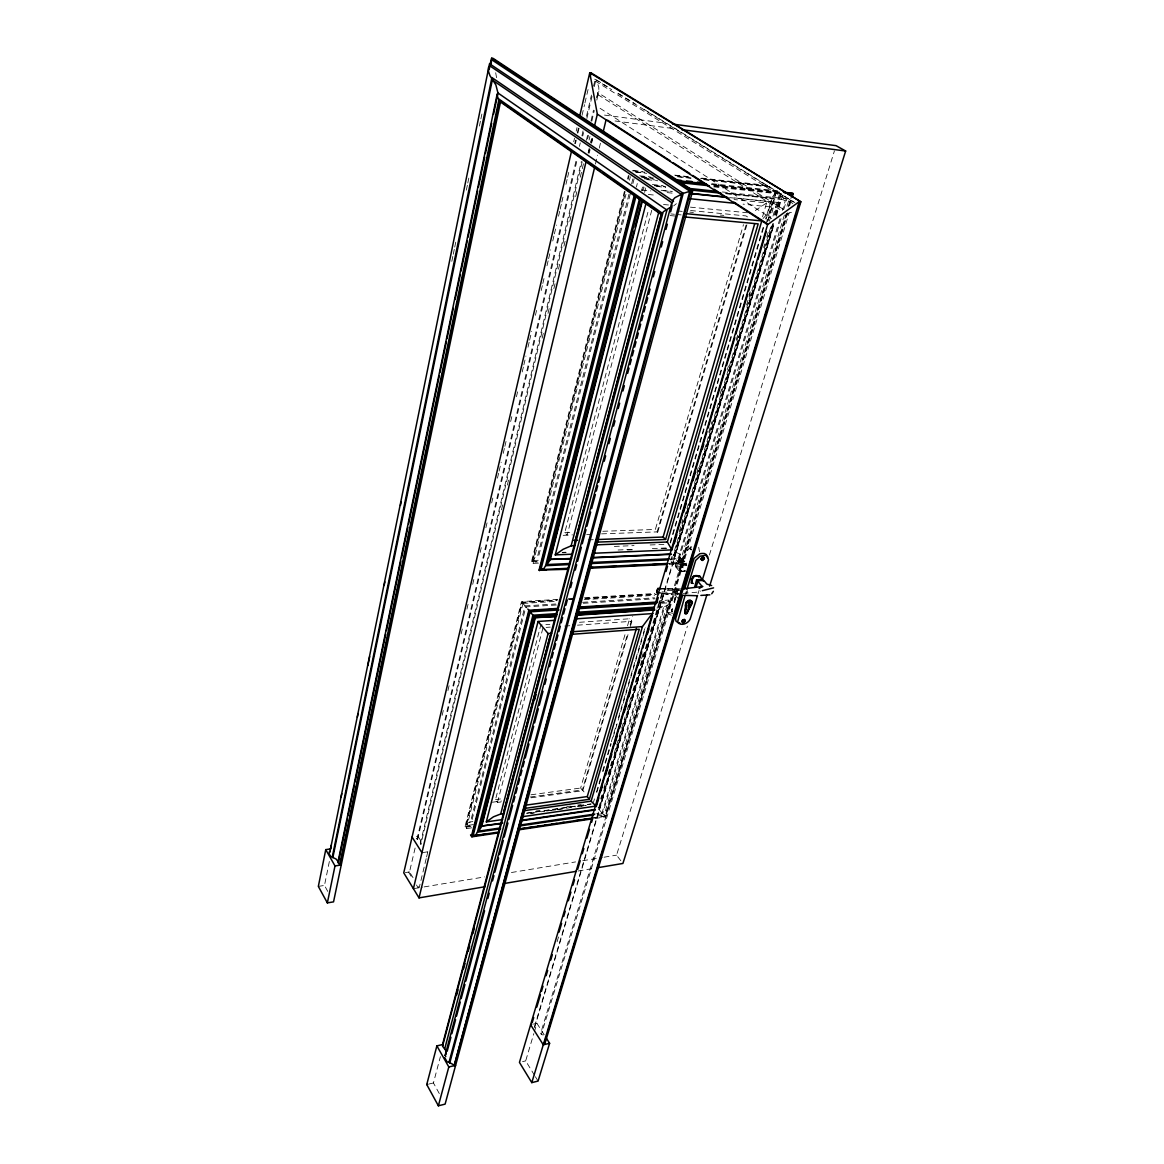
<?xml version="1.0" encoding="UTF-8"?>
<svg xmlns="http://www.w3.org/2000/svg" width="1164" height="1164" viewBox="0 0 1164 1164"><rect width="100%" height="100%" fill="white"/><g stroke="black" fill="none" stroke-linecap="round" stroke-linejoin="round"><path stroke-width="0.75" stroke-dasharray="5 3.75" d="M675.731 567.028C674.582 561.877 679.892 558.036 684.228 561.019L682.541 567.421L676.197 567.668L676.153 563.652L677.448 560.83L683.544 560.553M685.29 570.986L682.642 571.655L680.78 570.375L680.722 567.799M680.707 568.847L682.38 565.093L685.843 564.409L686.876 565.384L685.843 564.409M684.869 570.389L682.482 571.524L680.431 569.633L682.642 571.655L680.431 569.633L680.78 570.375M677.288 561.063L678.452 561.921L676.939 568.483L679.645 571.335L683.574 571.393M713.59 186.822L774.904 193.442L771.819 197.967L765.65 218.861M679.194 570.884L681.333 564.729L685.96 563.522M699.477 551.751L698.72 547.269M327.768 891.406L324.48 885.426L329.47 860.953M451.821 261.347L452.912 256.007M453.276 254.232L454.367 248.892M454.731 247.103L455.822 241.763M466.357 190.154L467.448 184.814M467.797 183.024L468.888 177.685M479.423 126.076L480.514 120.736M480.877 118.946L481.969 113.606M684.228 561.019L684.316 562.008M573.721 141.732L574.55 138.196M576.195 131.125L577.009 127.589M574.769 143.681L575.583 140.146M577.228 133.074L578.464 127.778M442.16 715.336L443.397 710.025M447.936 690.558L449.173 685.247M461.148 633.914L462.384 628.604M466.924 609.136L468.161 603.825M472.7 584.357L473.937 579.046M480.121 552.493L481.358 547.182M485.897 527.714L487.134 522.403M491.674 502.935L492.91 497.625M497.45 478.157L498.687 472.846M499.109 471.071L501.175 462.224M503.226 453.378L504.463 448.067M504.885 446.292L506.122 440.981M510.661 421.514L511.898 416.203M516.438 396.735L517.674 391.424M522.214 371.956L523.451 366.645M523.858 364.87L525.924 356.024M527.99 347.178L529.227 341.867M529.635 340.092L531.701 331.245M535.411 315.313L536.662 310.002M541.202 290.534L542.439 285.224M542.846 283.449L544.49 276.377M546.978 265.756L548.215 260.445M548.622 258.67L550.688 249.823M552.755 240.977L553.991 235.666M554.399 233.891L556.465 225.045M558.531 216.198L559.768 210.888M560.175 209.113L561.412 203.802M561.834 202.027L563.478 194.955M565.951 184.334L567.188 179.023M567.61 177.248L569.254 170.177M575.438 143.623L576.267 140.087M577.926 133.002L579.163 127.691M582.044 115.294L584.517 104.673M584.939 102.912L588.242 88.755M767.6 221.844L776.635 191.071L777.901 189.674M582.16 161.811L420.844 844.569L420.786 841.31L417.105 838.662L576.515 158.799M579.425 146.417L580.254 142.866M581.913 135.781L583.149 130.47M586.481 116.313L591.457 95.07M593.538 86.209L595.197 79.137L607.477 86.733M413.031 877.671L409.51 871.938L415.49 846.403M417.09 839.593L417.891 836.189L414.835 836.64M417.614 839.462L577.329 159.017M582.728 136.043L583.557 132.507M586.874 118.379L592.272 95.39M594.338 86.558L595.59 81.262L594.207 78.759M420.291 843.696L581.36 161.403M586.467 140.277L587.631 134.893M591.05 120.838L593.465 110.144M596.39 97.776L598.893 91.039L598.791 87.169L597.438 83.124L595.59 81.262L793.193 203.758M587.616 138.967L588.431 135.271M591.792 121.289L594.28 110.507M596.812 100.075L598.893 91.039M501.495 509.803L502.746 504.507M507.358 485.039L508.624 479.728M542.148 338.171L543.399 332.86M548.011 313.407L549.277 308.096M553.875 288.628L555.141 283.318M558.487 269.16L560.16 262.089M563.943 246.157L565.195 240.861M569.807 221.393L571.058 216.082M575.671 196.614L576.937 191.318M580.283 177.161L583.63 163.004M589.086 140L589.93 136.464M588.096 153.037L590.206 144.176M590.614 142.43L591.472 138.88M588.475 153.008L589.304 149.458M590.992 142.386L591.836 138.851M591.239 143.332L592.491 138.036M589.26 153.153L590.09 149.618M591.778 142.546L592.622 139.025M426.184 858.639L419.215 887.725L417.44 884.844M426.591 856.937L427.814 851.801L426.009 848.963M595.444 164.022L597.568 155.176M599.271 148.104L600.537 142.794M471.696 827.822L466.357 828.608L465.018 826.615L521.487 601.599L557.483 599.416M538.481 563.114L533.097 563.361L531.526 561.586L624.442 191.289M627.542 178.95L628.414 175.415M625.097 191.638L532.05 562.183L537.492 561.936M628.196 179.343L629.069 175.837M473.384 824.592L466.197 825.64L522.243 602.53L556.407 600.435M538.248 560.291L532.806 560.524L625.228 192.671M466.357 828.608L523.014 603.418L521.487 601.599M533.097 563.361L625.941 194.301M629.477 180.245L630.364 176.724M522.243 602.53L525.037 605.906L470.474 822.046L467.739 822.963L466.197 825.64M628.967 194.315L537.477 556.639L534.436 557.803L532.806 560.524M631.63 183.752L632.954 178.485M556.377 604.989L525.866 606.91L471.74 820.984L472.773 821.013M630.233 194.112L538.859 555.49L540.023 555.417M632.91 183.534L634.249 178.238M636.417 187.026L637.305 183.519M641.597 190.605L642.499 187.084M642.746 190.75L643.794 186.851M644.609 192.395L645.511 188.874L644.769 187.462M501.044 801.938L497.494 802.433L495.5 799.624L540.809 625.01L549.874 624.384M651.738 210.248L567.13 535.091L564.787 532.603L648.479 210.029M497.494 802.433L543.021 627.629L550.281 627.105M439.279 1093.549L433.445 1082.957L440.385 1056.636M531.235 797.791L582.742 790.72L580.647 788.028L625.534 632.736M627.542 625.752L629.564 618.768L577.038 622.464M746.881 224.798L657.82 531.861L655.376 529.46L743.476 224.623M584.037 791.869L582.364 789.905L627.687 633.507M630.204 624.806L632.721 616.12M746.022 225.176L657.107 532.006L658.897 534.276M582.742 790.72L628.371 633.376M630.379 626.465L631.877 621.285L629.564 618.768M677.957 590.032A3.914 2.692 -44.6 0 0 675.236 592.622L674.902 594.979A3.914 2.692 -44.6 0 0 675.44 595.866L674.291 602.617A1.484 1.018 -44.3 0 0 674.916 602.952L675.105 602.952M762.522 216.839L766.61 202.914L734.062 199.539M677.754 589.813L674.858 592.563L675.702 595.881L673.956 601.817L675.338 602.559M593.451 802.36L594.469 798.897M596.521 791.971L600.609 778.119M602.646 771.194L610.824 743.476M611.333 741.744L616.454 724.43M618.491 717.504L645.06 627.469M670.1 542.642L763.599 225.816M596.841 792.378L600.93 778.527M602.981 771.601L611.158 743.883M613.21 736.957L645.423 627.847M670.479 543.021L764.05 226.122M766.101 219.152L772.27 198.258L724.837 192.991M766.014 224.041L774.904 193.442M767.891 220.622L776.635 191.071M769.346 221.16L773.478 207.25L743.083 204.151M557.09 941.778L559.157 934.808M749.092 295.161L750.125 291.684M641.553 658.548L643.619 651.564M679.267 531.584L682.89 519.377M696.872 472.322L698.938 465.353M708.774 432.237L711.888 421.775M720.167 393.883L722.233 386.914M727.413 369.483L728.446 366.005M736.215 339.859L738.296 332.875M746.575 304.997L750.198 292.79M763.657 247.481L764.69 243.989M766.77 237.02L768.837 230.05M772.983 216.097L779.705 193.442M600.769 798.635L601.803 795.143M603.869 788.174L605.949 781.204M608.015 774.249L612.162 760.31M614.228 753.341L625.112 716.762M627.178 709.793L630.801 697.6M632.881 690.63L648.421 638.367M650.487 631.397L659.813 600.042M660.337 598.296L661.88 593.073L663.538 594.775L599.62 809.198L596.07 809.722M770.728 227.038L673.156 555.155L674.844 556.814L773.798 224.885M774.336 214.889L780.535 194.053M598.66 807.962L662.432 593.64M673.723 555.708L771.921 225.743M775.02 215.325L781.742 192.744M772.954 223.43L674.596 553.817L678.219 558.4L780.302 217.421M775.544 214.743L779.167 202.565L730.89 197.531M602.021 812.967L598.951 809.431L658.431 609.718L663.509 607.535L602.021 812.967L596.652 813.767M674.975 554.18L773.405 223.721M775.995 215.034L779.618 202.856L785.511 200.019L782.383 210.466M534.567 1026.532L773.696 223.968M776.388 216.184L782.601 195.334M534.523 1027.696L774.453 222.79M534.523 1075.303L525.677 1060.899L533.84 1033.559M534.349 1031.857L536.895 1023.302L533.403 1024.102M658.97 601.919L669.809 601.221L605.12 816.27L602.69 813.709L664.804 606.459L667.729 605.396L669.184 602.792L658.344 603.505M668.616 563.405L681.318 562.692L678.903 559.404L781.742 216.242M783.838 209.273L786.966 198.826L788.581 198.462M594.906 818.496L605.6 816.895L604.145 815.018L668.703 600.086L659.668 600.653M787.504 212.75L681.842 563.711L680.125 562.023L784.391 214.918M786.995 206.246L789.076 199.291M605.018 816.342L594.295 817.812L605.12 816.27L786.413 213.318M788.261 206.901L791.651 195.945M786.297 214.06L681.26 563.143L668.66 563.769M788.901 205.373L790.472 200.164M605.6 816.895L670.362 601.803L668.703 600.086M789.599 205.795L791.695 198.855M543.268 1035L541.347 1034.534L789.134 212.925L792.087 212.183M685.392 594.455L686.425 591.036M686.556 594.004L687.589 590.614M620.79 860.676L616.556 855.147L687.386 626.159M709.385 555.039L834.428 150.869M698.022 593.815L699.069 590.424M670.799 559.724L671.89 556.596L677.448 560.83M681.333 564.729L679.645 571.335M683.195 567.799L677.972 562.838L680.474 555.01M684.999 550.005L687.502 546.818L690.936 545.159M679.063 559.899L680.533 557.585M763.046 218.512L773.478 207.25M682.38 565.093L680.518 567.523L680.402 570.185L683.123 571.189M672.166 609.063L671.293 610.474L672.166 611.886M596.899 96.103L598.063 94.764L597.641 92.465L786.078 211.004M677.957 562.037L680.925 556.596L680.111 554.079L676.153 552.463M691.256 547.196L690.645 547.88A1.586 1.106 -46 0 0 690.616 549.321L691.314 549.975L689.932 547.72L691.343 546.425M766.61 202.914L755.334 210.495M673.65 205.897L676.386 203.685M789.134 212.925L787.373 214.205L540.649 1033.414L541.347 1034.534M678.248 590.25L675.105 593.887L676.124 596.463L674.48 602.807M690.732 546.92L685.902 552.347L668.485 610.125L668.689 613.559L671.235 615.305M682.264 566.257L686.571 565.035L684.985 564.758M672.457 608.481L671.352 611.376M678.452 561.921L684.854 561.514L686.76 563.289M417.105 838.662L416.246 838.691M429.269 1083.96L433.445 1082.957M522.563 1061.641L525.677 1060.899M681.478 571.713L685.654 570.971M578.202 871.007L594.295 868.286M413.409 888.685L422.314 887.215M424.103 886.91L484.69 876.914M511.418 872.505L575.569 861.913M582.698 860.734L602.297 857.49M604.072 857.199L616.556 855.147M318.339 886.401L324.48 885.426M405.348 872.593L409.51 871.938M422.925 852.543L427.814 851.801M597.321 814.509L602.69 813.709M597.016 816.066L604.145 815.018M465.018 826.615L472.22 825.582M470.867 826.498L465.469 827.284L521.996 602.21L558.007 600.013M536.197 810.988L539.79 810.479M566.781 806.623L570.389 806.114M577.577 805.081L581.185 804.571M526.928 813.083L591.021 803.917M526.55 813.316L591.065 804.077M469.223 822.09L472.831 821.58M530.435 813.316L534.029 812.807M541.231 811.774L544.825 811.25M546.629 811.002L555.635 809.708M557.425 809.446L564.627 808.413M566.432 808.165L575.438 806.87M577.228 806.608L586.234 805.328M531.09 813.345L534.654 812.836M550.688 810.537L556.043 809.78M557.818 809.518L564.947 808.5M580.996 806.201L586.35 805.43M492.401 802.229L501.393 800.992M530.187 797.049L582.364 789.905M495.5 799.624L502.601 798.649M530.988 794.794L580.647 788.028M679.863 561.412L684.854 561.514M672.676 613.268L668.034 612.322L667.205 609.136L667.641 612.409L669.3 614.374M564.787 626.072L570.229 625.679M577.475 625.17L631.877 621.285M657.573 606.939L664.804 606.459M656.933 607.957L663.509 607.535M659.522 602.501L670.362 601.803M583.295 603.287L655.085 598.776M523.014 603.418L557.25 601.308M584.27 599.649L654.532 595.328M525.037 605.906L555.621 604M582.611 602.312L654.561 597.816M568.279 598.762L573.692 598.427M584.488 597.772L654.692 593.509M568.803 599.344L574.216 599.024M585.012 598.369L655.23 594.077M568.992 599.678L574.39 599.344M585.186 598.689L658.911 594.178M671.133 562.459L680.125 562.023M669.227 564.322L681.842 563.711M671.031 558.735L678.219 558.4M669.897 559.826L678.903 559.404M531.526 561.586L538.787 561.266M562.197 552.376L565.806 552.216M618.084 550.005L634.307 549.321M652.335 548.55L666.754 547.938M562.547 552.755L566.155 552.609M627.454 550.005L634.671 549.699M661.719 548.55L667.132 548.317M614.345 546.425L634.031 545.61M650.138 544.956L664.455 544.374M588.242 539.878L593.582 539.674M564.787 532.603L572.033 532.341M602.836 531.279L655.376 529.46M563.201 535.353L572.572 534.887M586.685 534.509L592.098 534.32M601.584 533.854L657.82 531.861M676.269 593.582L681.537 593.436M683.283 593.393L699.782 591.938L700.626 591.021M681.507 588.94L661.501 588.809L679.354 589.202M681.042 590.41L665.197 590.41M677.521 589.275L661.443 588.751M680.533 594.455L660.032 592.898M662.534 593.625L677.172 595.299M662.112 591.821L668.572 592.418M670.828 213.929L674.422 214.263M676.211 214.438L681.595 214.947M670.086 215.573L677.273 216.242M683.865 563.812L686.44 564.06M690.543 210.524L745.993 215.922L748.903 217.814M677.259 210.902L682.628 211.426M689.801 212.11L693.38 212.459M720.24 215.049L723.819 215.398M663.524 204.5L672.486 205.373M690.412 207.148L747.768 212.794M648.319 194.475L655.478 195.203M663.393 190.736L672.326 191.682M729.552 197.633L779.167 202.565M641.815 189.979L650.851 190.911M667.132 192.598L674.363 193.355M654.386 185.527L665.226 186.677M654.823 185.818L665.663 186.968M725.288 193.282L772.27 198.258M656.758 186.415L665.706 187.36M726.496 193.791L785.511 200.019M661.167 190.256L671.89 191.376M652.378 184.509L663.145 185.658M722.364 191.958L786.966 198.826M639.589 175.793L650.414 176.972M711.757 183.679L778.527 190.969M640.898 176.681L653.542 178.063M711.306 184.363L778.119 191.638M641.553 177.132L652.393 178.31M713.794 184.989L780.622 192.264M644.129 177.888L653.062 178.863M713.808 185.454L776.359 192.249M644.143 178.747L654.954 179.925M714.42 186.356L782.906 193.777M646.864 179.605L657.689 180.784M632.197 170.773L644.783 172.17M675.367 175.56L687.953 176.957M700.553 178.354L768.895 185.934M635.297 171.85L644.289 172.839M678.481 176.637L691.081 178.019M703.682 179.416L770.277 186.793M635.922 172.141L646.689 173.334M677.186 176.71L691.547 178.296M704.104 179.678L770.495 187.026M633.347 170.526L642.339 171.53M674.698 175.124L689.088 176.724M701.674 178.121L768.211 185.513M615.072 120.983L676.328 128.957M604.523 115.09L665.532 123.151M676.197 567.668L679.31 568.148M663.553 593.465L668.747 594.615M684.65 564.511L686.454 564.962M618.23 93.382L635.137 103.814M644.347 109.518L745.731 172.185M747.273 173.145L794.881 202.58M594.731 79.181L611.74 89.701M617.924 93.527L794.241 202.565M598.063 94.764L782.79 211.31M600.086 108.325L771.703 218.541M672.268 562.852L671.162 561.761L675.105 566.344L681.216 566.126L682.904 560.553L679.34 556.421M675.702 595.881L679.194 599.547M658.431 609.718L598.951 809.431M525.866 606.91L526.725 607.943M598.18 807.336L599.62 809.198M417.891 836.189L422.401 843.289M536.895 1023.302L544.17 1034.738M535.411 1076.744L538.074 1081.065M408.549 872.083L412.958 879.271M416.479 885.004L418.24 887.885M680.431 569.633L681.275 571.044M676.735 567.741L676.939 568.483M495.689 72.75L496.621 78.119M677.972 593.073L677.317 594.848L677.317 593.989A2.488 1.717 -44.6 0 1 678.088 591.356M690.048 549.277L690.034 548.462A2.052 1.426 -46 0 1 691.431 546.687M672.239 611.493A1.557 1.062 -44 0 1 671.875 611.275L671.89 609.907A1.557 1.062 -44 0 1 672.254 609.427M691.023 549.641A1.601 1.12 -46 0 1 691.052 548.622M672.254 611.624A1.557 1.062 -44 0 1 672.283 610.649"/><path stroke-width="1.5" d="M703.536 580.807L702.358 579.352L696.581 579.832L694.879 586.249L696.203 586.743L697.964 581.069L700.888 580.443L704.22 580.909L706.883 584.11L711.641 585.536M657.878 592.898L656.7 592.476L657.878 588.504L661.443 588.751M659.741 588.693L657.878 588.504L657.209 589.959M330.649 848.905L325.76 849.618L318.339 886.401L327.36 902.886L333.544 901.867L500.622 101.37L499.371 101.21L497.246 95.899L497.959 92.989L495.864 84.885L489.928 75.645L488.516 71.411L488.516 67.381L489.899 65.926C489.884 64.384 490.481 61.256 491.936 59.902L689.816 191.202L454.193 1065.686L691.038 190.212L491.644 58.2L490.19 65.329M347.294 819.281L338.433 862L336.105 859.061L330.576 856.34L328.801 853.227L329.819 852.368L489.52 63.714L683.253 193.34L692.798 190.401L445.114 1104.127L438.377 1105.8L426.752 1084.557L436.878 1045.869L442.524 1044.588L661.341 214.627L663.465 211.673L669.766 207.759M330.547 848.818L331.274 845.253M341.052 797.209L341.78 793.659M357.348 717.14L358.076 713.59M367.853 665.546L369.657 656.656M384.149 585.477L384.877 581.913M400.445 505.409L401.173 501.859M489.171 69.491L489.899 65.926L681.668 194.621L449.028 1062.281L453.713 1064.842M491.208 63.453L491.644 58.2L493.23 58.433L692.798 190.401M332.322 856.777L491.906 77.581L673.432 201.328L671.774 202.682L445.114 1055.37L445.768 1056.534M332.831 857.679L492.314 79.981L671.774 202.682L671.686 205.533M327.36 902.886L334.999 865.929L325.76 849.618M497.232 93.775L337.895 862.466L340.208 865.128L499.371 101.21L661.341 214.627M348.036 815.717L354.307 785.467M355.049 781.902L385.691 634.147M386.433 630.582L400.838 561.164M401.58 557.6L407.851 527.336M408.593 523.785L439.235 376.03M439.977 372.465L446.263 342.201M446.991 338.651L453.276 308.387M455.124 299.483L460.289 274.558M461.031 271.008L467.302 240.744M468.044 237.18L477.647 190.896M478.389 187.331L484.661 157.067M485.403 153.517L491.674 123.253M493.521 114.348L497.595 94.764M339.757 864.343L499.021 99.144L662.738 213.507L442.538 1046.203L445.885 1050.583L446.074 1054.264L445.114 1055.37M570.36 563.463L546.978 564.555L550.194 559.811L642.353 201.183M791.651 195.945L791.913 194.752L788.304 194.359M500.113 827.982L478.651 831.14L481.663 826.513L535.236 618.04L533.709 616.178L557.178 614.636M571.669 150.578L403.748 872.84L419.025 897.881L485.199 886.706M579.483 116.967L589.77 72.735L591.239 72.954L800.861 201.808L544.621 1044.472L545.698 1038.463M413.409 888.685L586.016 161.84M594.397 126.512L597.336 114.145L589.77 72.735L800.861 201.808M419.025 897.881L594.586 167.558M603.098 132.187L606.066 119.805M471.449 836.159L528.849 610.285L557.76 608.423M568.396 569.283L539.063 570.098L634.176 195.814M498.643 832.842L471.9 836.829L529.358 610.896L527.816 609.063M539.587 570.695L634.831 196.265M530.129 611.827L532.923 615.203L477.386 832.202L475.829 834.908L473.079 835.839L530.129 611.827L559.026 609.951M567.857 568.308L540.882 569.633L636.053 195.988M540.882 569.633L543.952 568.469L545.596 565.704L639.793 197.647M478.651 831.14L533.738 616.207M546.978 564.555L640.637 199.146M501.204 823.661L481.358 826.076L534.887 617.633L556.625 616.163M570.084 558.909L549.845 559.404L634.235 230.763M635.151 227.242L641.466 202.638M502.484 819.572L486.305 821.915L538.059 621.474L554.224 620.354M571.408 554.21L555.243 554.908L646.049 203.263M486.305 821.915L493.463 816.808L500.695 814L548.099 633.551L538.059 621.474M555.243 554.908L563.114 549.292L571.131 545.858L658.62 212.837M503.823 811.366L550.063 635.937M574.565 543.006L661.094 214.729M456.637 995.133L458.019 989.851M463.592 968.768L464.989 963.501M468.234 951.192L469.63 945.925M472.875 933.615L474.272 928.348M534.611 699.855L535.993 694.588M444.779 1048.56L666.943 210.087L497.959 92.989M447.18 1051.267L450.919 1037.226M451.85 1033.705L455.59 1019.664M456.521 1016.143L460.26 1002.102M461.206 998.596L464.945 984.54M465.876 981.034L484.573 910.786M487.847 898.492L489.244 893.225M492.518 880.93L493.929 875.663M494.86 872.156L498.599 858.101M499.531 854.594L503.27 840.539M504.201 837.032L507.955 822.977M508.886 819.471L512.626 805.415M513.557 801.909L514.954 796.642M515.899 793.121L517.296 787.853M518.227 784.347L519.639 779.08M520.57 775.559L521.967 770.292M522.912 766.785L524.309 761.518M525.24 758.011L528.98 743.956M529.926 740.45L533.665 726.394M534.596 722.888L538.335 708.832M539.267 705.326L543.006 691.271M544.883 684.243L546.28 678.976M549.553 666.681L550.95 661.414M551.896 657.907L553.293 652.64M554.224 649.119L555.635 643.852M556.567 640.346L557.963 635.078M558.909 631.572L560.306 626.29M561.237 622.784L562.649 617.517M563.58 614.01L564.977 608.743M565.922 605.222L567.319 599.955M570.593 587.66L571.99 582.393M575.263 570.098L576.675 564.831M577.606 561.324L581.345 547.269M582.276 543.763L586.016 529.707M586.947 526.201L590.686 512.145M591.632 508.639L595.371 494.584M596.303 491.077L597.699 485.81M598.645 482.303L600.042 477.022M604.247 461.22L605.658 455.953M608.932 443.659L610.329 438.392M613.603 426.097L614.999 420.83M618.273 408.535L619.67 403.268M622.944 390.973L624.355 385.706M627.629 373.426L629.026 368.144M629.957 364.638L631.368 359.37M632.299 355.864L633.696 350.597M634.642 347.076L636.039 341.809M636.97 338.302L638.381 333.035M639.312 329.514L640.709 324.247M641.655 320.74L643.052 315.473M643.983 311.952L645.394 306.685M646.326 303.178L647.722 297.911M648.668 294.39L650.065 289.123M653.339 276.828L654.735 271.561M661.283 246.986L662.68 241.719M665.953 229.424L667.365 224.157M670.639 211.863L672.035 206.595M438.377 1105.8L448.809 1066.951L436.878 1045.869M449.653 1063.372L683.253 193.34L674.902 197.72L672.777 200.164L673.432 201.328M525.211 808.34L589.391 799.29L587.267 796.569L636.402 628.444M684.461 216.926L758.171 223.881L665.604 539.47L663.116 537.041L754.709 223.692M691.794 601.482L690.121 600.188L688.346 600.464L685.843 602.559L684.81 613.413A1.499 1.018 -44.3 0 0 685.451 613.763L687.327 612.773L689.903 606.386A3.958 2.706 -44.5 0 0 691.009 605.411L692.114 602.035A3.958 2.706 -44.5 0 0 690.761 600.58L689.001 600.639A3.958 2.706 -44.5 0 0 685.8 603.389L685.48 605.76A3.958 2.706 -44.5 0 0 685.989 606.677L684.694 613.035L686.585 613.079M589.391 799.29L639.269 629.258L571.466 634.336M523.742 810.726L591.108 801.167L642.455 626.581L650.72 615.523M594.731 553.206L671.919 549.874L667.336 542.017L761.78 220.913L686.105 213.667M531.788 1082.622L799.246 201.634L767.6 224.652L519.45 1062.397L531.788 1082.622L538.074 1081.065L549.612 1043.308L545.989 1037.59M522.258 816.721L595.968 806.099L641.728 651.709M642.761 648.246L652.524 615.29M671.919 549.874L706.97 431.611M708.003 428.134L716.253 400.3M717.286 396.822L725.536 368.988M726.569 365.511L734.819 337.691M735.837 334.214L747.695 294.201M748.728 290.724L756.978 262.904M758.011 259.427L766.261 231.592M532.166 1022.749L533.723 1017.525M536.822 1007.064L540.431 994.871M541.464 991.393L543.021 986.155M546.12 975.708L547.677 970.485M550.776 960.024L552.318 954.8M559.04 932.146L561.63 923.445M563.696 916.475L565.238 911.237M568.338 900.791L570.927 892.075M572.994 885.106L574.536 879.882M577.65 869.421L580.225 860.72M582.291 853.75L583.848 848.512M586.947 838.065L589.522 829.35M591.588 822.381L593.145 817.157M596.244 806.71L598.834 797.995M600.9 791.025L602.443 785.802M605.542 775.34L608.132 766.625M610.198 759.656L611.755 754.432M614.854 743.985L617.429 735.27M619.495 728.3L621.052 723.077M624.151 712.615L626.727 703.914M628.807 696.945L630.35 691.707M638.105 665.575L639.647 660.352M647.402 634.22L648.959 628.982M656.7 602.85L658.257 597.627M666.012 571.495L667.554 566.271M674.276 543.617L676.851 534.902M683.574 512.247L686.163 503.546M692.871 480.892L695.461 472.177M702.183 449.537L703.725 444.299M792.218 197.109L793.266 193.646L792.553 193.209L783.532 192.22M684.883 596.157L677.579 621.983C680.605 626.698 688.244 623.54 690.15 619.19L697.498 595.502M686.935 589.333L695.694 560.379L700.073 556.203L705.529 555.33L707.727 556.625L708.512 559.957L702.212 580.269M547.808 1031.508L551.503 1019.344M552.551 1015.866L563.114 981.121M564.162 977.644L574.725 942.898M576.835 935.943L585.274 908.153M588.446 897.72L591.079 889.034M592.141 885.571L602.69 850.811M604.814 843.871L614.316 812.588M616.425 805.648L620.121 793.484M621.169 790.007L630.67 758.724M632.779 751.784L642.281 720.501M644.39 713.561L648.086 701.397M649.148 697.92L653.892 682.279M657.063 671.861L659.697 663.174M660.759 659.697L671.308 624.952M673.418 617.997L676.066 609.31M677.113 605.833L681.871 590.192M685.029 579.774L687.677 571.087M689.786 564.133L693.482 551.969M696.639 541.551L699.288 532.865M701.397 525.91L710.898 494.642M713.008 487.687L715.642 479.001M717.752 472.046L721.447 459.882M725.667 445.987L727.253 440.778M729.362 433.823L733.058 421.659M734.12 418.196L738.864 402.555M742.035 392.123L744.669 383.436M745.731 379.959L750.474 364.332M753.646 353.9L756.28 345.213M757.342 341.736L761.038 329.587M765.257 315.677L766.843 310.468M770.001 300.05L772.649 291.349M773.696 287.886L778.454 272.245M781.626 261.813L784.26 253.126M786.369 246.186L790.065 234.022M794.284 220.127L795.87 214.903M797.98 207.963L799.566 202.74M682.584 595.561L675.586 619.015L676.008 621.183L678.568 622.915A18.639 12.717 -44.4 0 0 679.82 622.973M684.665 588.737L694.05 558.385L699.724 553.773A18.886 13.037 -45.6 0 1 704.438 553.555L706.373 554.602L707.377 557.745M706.912 594.775L622.915 863.455L597.874 867.675M709.618 586.103L845.661 151.014L836.043 145.66L672.719 124.097M687.153 612.366L689.292 606.75M702.547 579.905L699.579 575.816L693.744 576.034L691.372 580.938L691.358 582.975L693.278 583.44M693.147 576.398L691.431 583.048M660.032 592.898L656.7 592.476L656.802 591.079M656.7 592.476L657.267 591.356M800.134 203.074L799.362 204.078M684.738 621.081L684.243 621.823A1.571 1.062 -44 0 1 682.366 622.143L682.38 620.761A1.571 1.062 -44 0 1 683.777 619.743L684.461 619.83M692.173 581.869L691.416 579.468L693.002 576.864L697.221 575.54M690.659 605.265L691.576 603.84M711.713 593.771L713.387 591.312M544.999 1041.082L544.112 1043.671M702.867 586.467L683.21 588.853M330.139 851.321L329.354 851.539M699.113 588.504L702.256 586.598L696.581 579.832M695.839 575.947L693.555 576.777M702.358 590.672L713.576 587.864M426.752 1084.557L427.872 1084.295M448.809 1066.951L455.619 1065.351M549.612 1043.308L543.282 1044.792L530.609 1024.727L531.657 1024.495M504.87 883.389L576.413 871.298M334.999 865.929L341.241 864.968M518.256 829.917L591.341 819.019M519.77 825.087L594.862 814.029M477.386 832.202L500.651 828.768M520.352 825.873L593.742 815.033M473.079 835.839L498.032 832.129M519.42 828.943L592.505 818.074M475.014 835.621L478.579 835.097M482.143 834.559L485.708 834.035M521.356 828.724L524.92 828.201M528.485 827.662L532.05 827.138M537.39 826.338L540.954 825.814M544.519 825.276L548.084 824.752M551.649 824.228L557.003 823.428M560.568 822.89L564.118 822.366M574.812 820.78L580.167 819.98M583.731 819.456L587.296 818.918M481.358 826.076L502.673 822.963M522.229 820.125L595.066 809.533M520.759 820.824L595.401 809.94M500.695 814L504.245 813.491M524.949 805.284L587.267 796.569M548.099 633.551L551.663 633.289M571.248 631.848L642.455 626.581M575.787 618.87L653.033 613.544M700.874 595.43L709.88 594.833M532.923 615.203L556.407 613.646M578.086 612.206L653.964 607.186M578.799 613.195L654.503 608.146M576.558 614.825L654.444 609.587M555.155 616.687L534.887 617.633M576.908 615.218L654.808 609.965M529.358 610.896L558.284 609.034M579.978 607.637L655.914 602.734M578.886 608.656L656.54 603.621M579.454 607.041L657.165 602.035M589.45 567.261L666.812 563.492M539.063 570.098L546.265 569.749M558.866 569.123L567.857 568.687M589.464 567.639L593.058 567.465M603.869 566.926L616.469 566.315M629.069 565.704L641.67 565.078M652.466 564.555L665.066 563.943M590.003 568.221L667.438 564.424M590.133 562.532L669.242 558.822M545.596 565.704L569.007 564.598M590.628 563.58L668.092 559.913M549.845 559.404L571.539 558.444M593.233 557.469L670.988 553.977M593.596 557.847L671.366 554.34M571.131 545.858L574.769 545.712M596.55 544.839L667.336 542.017M573.968 540.416L577.533 540.285M597.147 539.543L663.116 537.041M595.983 542.177L665.604 539.47M697.207 595.735L680.838 595.241M695.723 575.482L700.015 576.602M689.452 198.666L735.924 203.409M690.208 193.544L727.762 197.458M690.732 190.008L721.127 193.224M691.562 193.428L725.521 196.978M688.259 188.335L716.98 191.376M677.477 179.925L681.086 180.333M686.498 180.915L691.911 181.511M697.323 182.108L702.736 182.69M675.207 180.42L704.089 183.577M675.877 180.871L706.577 184.203M784.23 192.657L793.266 193.646M678.379 182.457L709.022 185.774M681.726 129.655L845.661 151.014M449.028 1062.281L447.034 1061.786L444.735 1057.727M607.623 120.212L669.984 160.661M673.025 162.625L689.757 173.48M692.798 175.458L709.531 186.298M714.085 189.266L729.29 199.131M733.858 202.085L767.323 223.794M597.336 114.145L767.6 224.652M500.622 101.37L585.376 160.661M588.358 162.742L600.246 171.064M603.228 173.145L661.225 213.725M591.108 801.167L595.968 806.099M697.673 576.034L698.706 577.009M470.547 834.821L471.9 836.829M412.071 837.032L421.95 852.688M442.524 1044.588L443.077 1045.578M797.835 206.625L798.228 207.73M591.239 72.954L591.53 74.583M688.477 605.324L688.477 606.182L690.558 601.395L689.234 601.482L689.263 602.676A2.503 1.717 -44.6 0 0 688.477 605.324M686.003 603.898L686.833 607.215L685.043 613.181L686.425 613.923L692.376 602.792L690.732 600.828L688.913 601.104L686.003 603.898M685.276 620.427L684.854 621.605A2.095 1.426 -44 0 1 682.686 622.784L681.813 621.358L682.701 619.932L684.345 619.35L685.276 620.427M704.395 558.487L702.299 560.51L700.946 559.011A2.066 1.426 -46 0 1 703.041 556.974L704.395 558.487M701.805 558.007L701.543 558.4A1.601 1.106 -46 0 0 701.514 559.855L702.11 560.117A1.601 1.106 -46 0 0 704.031 558.269L703.449 557.381L701.805 558.007"/></g></svg>
